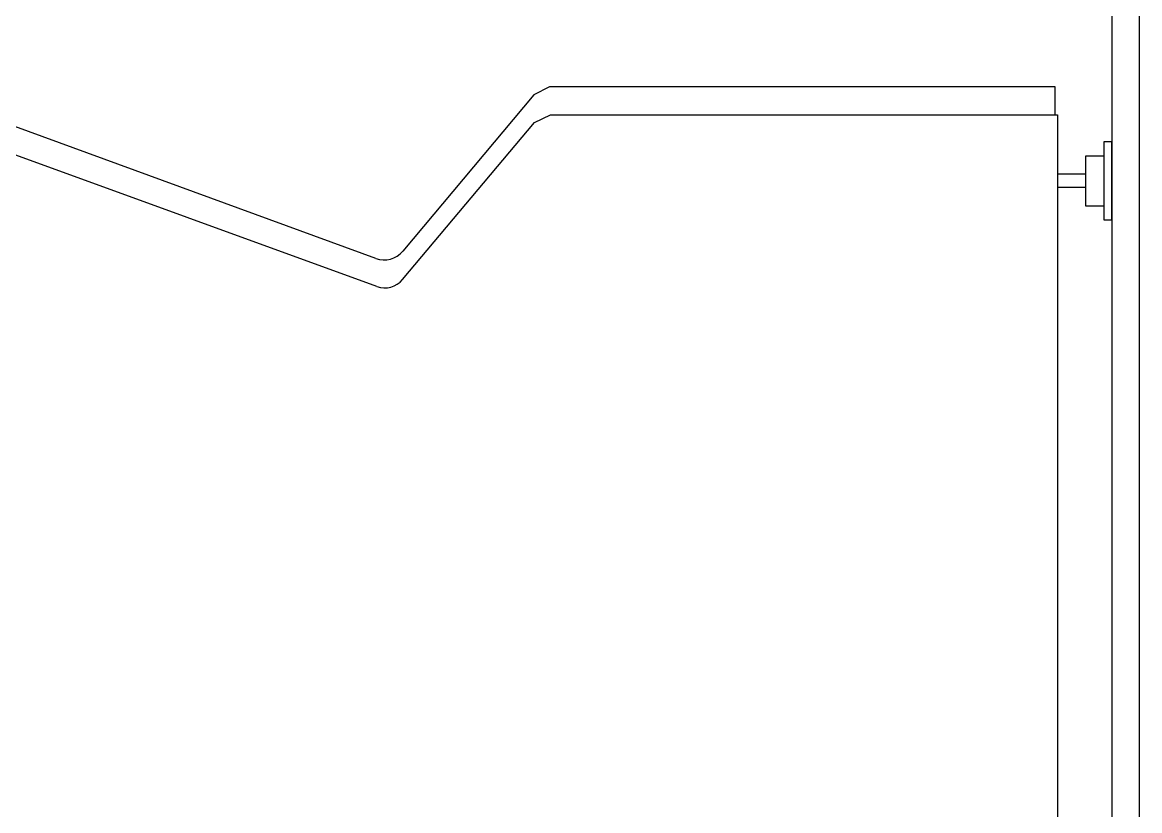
# Model space of a CAD drawing. Header units: millimetres. Extents: x -677815 to 476396, y -125373 to 39000.
# Drawn here: x 437798 to 438801, y -31210 to -30501 of the extents above; entities that cross this region are included whole.
import ezdxf

# ---------------------------------------------------------------- set-up
doc = ezdxf.new("R2010")
doc.units = ezdxf.units.MM
doc.layers.add('AM_BOR', color=4, linetype='Continuous', lineweight=25)
doc.layers.add('Xref Rapid Pick$0$AM_BOR', color=4, linetype='Continuous', lineweight=25)

# ---------------------------------------------------------------- blocks, each defined once
blk = doc.blocks.new('Xref Rapid Pick$0$CN0309070304362')
for p, q in [((13.386, 26.016), (6.255, 45.509)), ((14.382, 25.979), (7.272, 45.509)), ((7.605, 20.424), (13.13, 25.06)), ((14.132, 25.069), (8.582, 20.409)), ((7.312, 19.881), (7.605, 20.424)), ((8.582, 20.409), (8.312, 19.839)), ((7.312, 1.999), (7.312, 19.881)), ((8.312, 19.839), (8.312, 1.924)), ((8.312, 1.999), (7.312, 1.999)), ((8.312, 1.924), (65.327, 1.924)), ((10.41, 0.924), (10.41, 1.924)), ((10.88, 0.924), (10.88, 1.924)), ((9.765, 0.276), (9.765, 0.924)), ((9.765, 0.924), (11.525, 0.924)), ((11.525, 0.924), (11.525, 0.294)), ((9.268, 0.276), (12.024, 0.276)), ((9.268, 0), (9.268, 0.276)), ((12.024, 0), (9.268, 0)), ((12.024, 0.276), (12.024, 0))]:
    blk.add_line(p, q)
at = {"extrusion": (0, 0, -1)}
for centre, radius, start, end in [((-12.576, 25.721), 0.862, 160, 230), ((-13.597, 25.705), 0.831, 160.74, 229.98)]:
    blk.add_arc(centre, radius, start, end, dxfattribs=at)
blk = doc.blocks.new('Xref Rapid Pick')
at = {"layer": 'Xref Rapid Pick$0$AM_BOR', "color": 6}
blk.add_lwpolyline([(438800.8, -41930), (438800.8, -9742.7), (438775.8, -9742.7), (438775.8, -41930)], close=True, dxfattribs=at)
at = {"xscale": -25.4, "yscale": 25.4, "zscale": 25.4, "rotation": 90}
blk.add_blockref('Xref Rapid Pick$0$CN0309070304362', (438775.8, -30373.5), dxfattribs=at)

msp = doc.modelspace()

# ---------------------------------------------------------------- block references
at = {"layer": 'AM_BOR'}
msp.add_blockref('Xref Rapid Pick', (0, 0), dxfattribs=at)

doc.saveas('drawing.dxf')
